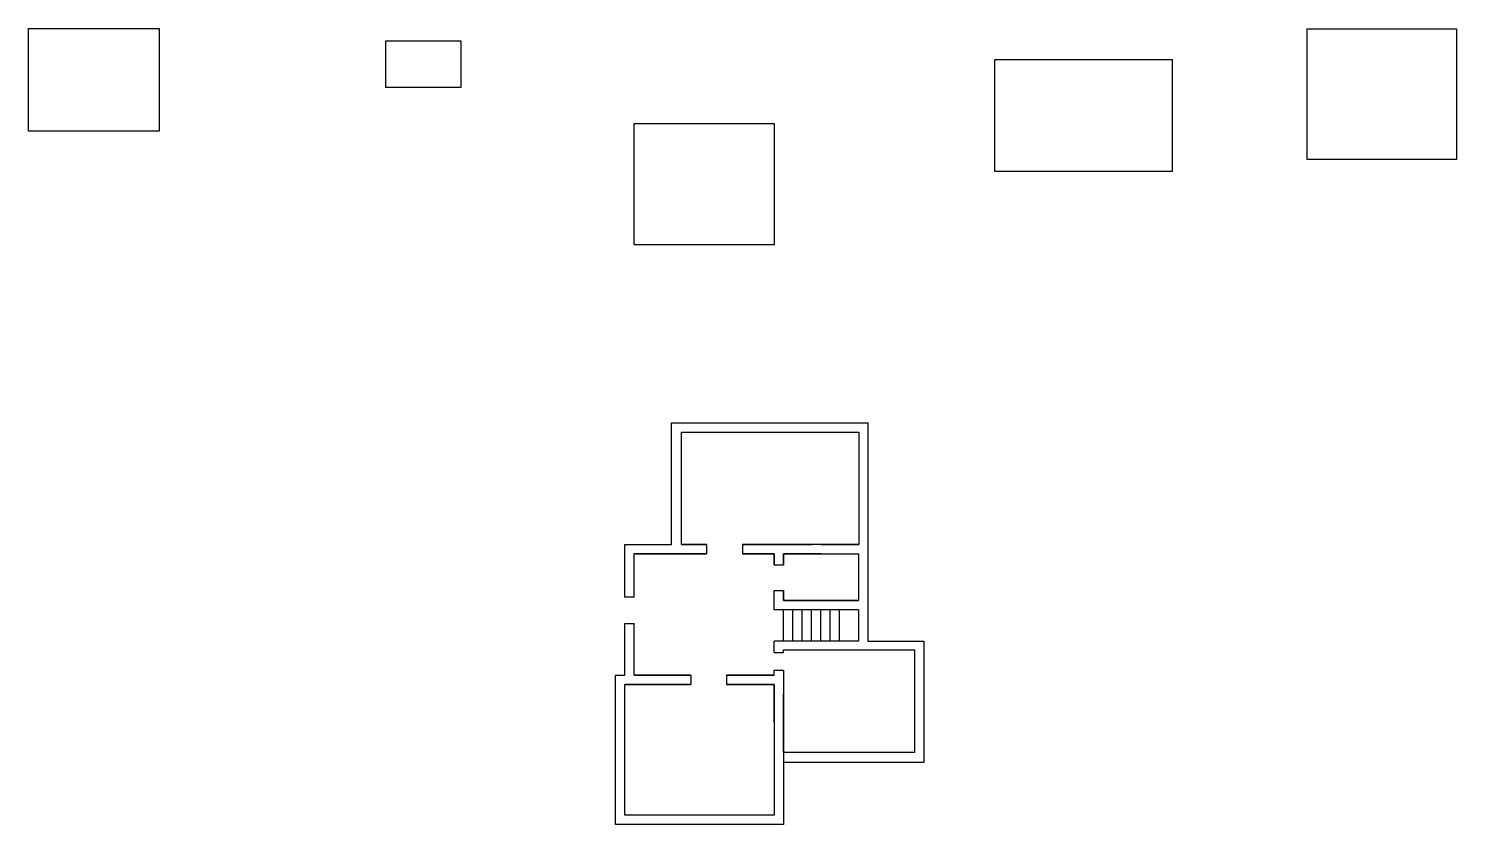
# Model space of a CAD drawing. Header units: feet. Extents: x 5338 to 11788, y 5964 to 13974.
# Drawn here: x 5338 to 7174, y 5964 to 6987 of the extents above; entities outside this region: 2.
import ezdxf

# ---------------------------------------------------------------- set-up
doc = ezdxf.new("R2010")
doc.units = ezdxf.units.FT

msp = doc.modelspace()

# ---------------------------------------------------------------- linework, layer by layer
for p, q in [((6209.6, 6324), (6209.6, 6312)), ((6256.2, 6324), (6256.2, 6312)), ((6296.9, 6297.6), (6308.9, 6297.6)), ((6308.9, 6312), (6347.8, 6312)), ((6296.9, 6264.9), (6308.9, 6264.9)), ((6116.9, 6256.1), (6104.9, 6256.1)), ((6308.9, 6240), (6296.9, 6240)), ((6308.2, 6240), (6308.2, 6199.6)), ((6320.2, 6240), (6320.2, 6199.6)), ((6332.2, 6240), (6332.2, 6199.6)), ((6344.2, 6240), (6344.2, 6199.6)), ((6356.2, 6240), (6356.2, 6199.6)), ((6368.2, 6240), (6368.2, 6199.6)), ((6380.2, 6240), (6380.2, 6199.6)), ((6405.2, 6240), (6405.2, 6199.6)), ((6416.9, 6252), (6416.9, 6240)), ((6416.9, 6240), (6416.9, 6199.1)), ((6104.9, 6222.1), (6116.9, 6222.1)), ((6308.9, 6199.6), (6296.9, 6199.6)), ((6296.9, 6185.2), (6296.9, 6199.6)), ((6296.9, 6185.2), (6308.9, 6185.2)), ((6405.2, 6199.6), (6308.9, 6199.6)), ((6189.8, 6156), (6189.8, 6144)), ((6235.5, 6156), (6235.5, 6144)), ((6296.9, 6162.1), (6308.9, 6162.2)), ((6296.9, 6156), (6296.9, 6162.1)), ((6308.9, 6162.2), (6308.9, 6156)), ((6308.9, 6156), (6308.9, 6156)), ((6308.9, 6108), (6308.9, 6096))]:
    msp.add_line(p, q)
for points in [[(10676.9, 13973.8), (10844.9, 13973.8), (10844.9, 13841.8), (10676.9, 13841.8)], [(11691.6, 13882.3), (11787.6, 13882.3), (11787.6, 13822.3), (11691.6, 13822.3)], [(5338.4, 6986.9), (5506.4, 6986.9), (5506.4, 6854.9), (5338.4, 6854.9)], [(6981.5, 6986.5), (7173.5, 6986.5), (7173.5, 6818.5), (6981.5, 6818.5)], [(5797.8, 6971.1), (5893.8, 6971.1), (5893.8, 6911.1), (5797.8, 6911.1)], [(6580.3, 6947.3), (6808.3, 6947.3), (6808.3, 6803.3), (6580.3, 6803.3)], [(6116.9, 6864.9), (6296.9, 6864.9), (6296.9, 6708.9), (6116.9, 6708.9)]]:
    msp.add_lwpolyline(points, close=True)
for points in [[(6164.9, 6324), (6164.9, 6480), (6416.9, 6480), (6416.9, 6324)], [(6209.6, 6324), (6177.6, 6324), (6177.6, 6468), (6405.6, 6468), (6405.6, 6324), (6256.2, 6324)], [(6104.9, 6324), (6164.9, 6324)], [(6104.9, 6256.1), (6104.9, 6324), (6104.9, 6324)], [(6177.6, 6324), (6209.6, 6324)], [(6256.2, 6324), (6308.9, 6324)], [(6296.9, 6324), (6344.9, 6324)], [(6356.9, 6324), (6405.6, 6324)], [(6416.9, 6324), (6416.9, 6252)], [(6116.9, 6256.1), (6116.9, 6312), (6209.6, 6312)], [(6209.6, 6312), (6116.9, 6312)], [(6296.9, 6312), (6256.2, 6312)], [(6256.2, 6312), (6296.9, 6312), (6296.9, 6297.6)], [(6296.9, 6297.6), (6296.9, 6312)], [(6308.9, 6312), (6308.9, 6297.6)], [(6308.9, 6297.6), (6308.9, 6312), (6404.9, 6312), (6404.9, 6252), (6308.9, 6252), (6308.9, 6264.9)], [(6356.9, 6312), (6308.9, 6312)], [(6296.9, 6240), (6296.9, 6264.9)], [(6308.9, 6264.9), (6308.9, 6252)], [(6308.9, 6252), (6404.9, 6252)], [(6405.2, 6240), (6308.9, 6240)], [(6104.9, 6156), (6104.9, 6222.1)], [(6189.8, 6156), (6116.9, 6156), (6116.9, 6222.1)], [(6416.9, 6199.6), (6488.9, 6199.6), (6488.9, 6043.6), (6308.9, 6043.6)], [(6308.9, 6185.2), (6308.9, 6188.3), (6476.9, 6188.3), (6476.9, 6056.3), (6308.9, 6056.3), (6308.9, 6132)], [(6308.9, 6096), (6308.9, 5964), (6092.9, 5964), (6092.9, 6156), (6104.9, 6156)], [(6116.9, 6156), (6189.8, 6156)], [(6296.9, 6156), (6235.5, 6156)], [(6235.5, 6156), (6296.9, 6156)], [(6308.9, 6156), (6308.9, 6156), (6308.9, 6108)], [(6308.9, 6156), (6308.9, 6144)], [(6235.5, 6144), (6296.9, 6144), (6296.9, 5976), (6104.9, 5976), (6104.9, 6144), (6189.8, 6144)], [(6189.8, 6144), (6104.9, 6144)], [(6296.9, 6144), (6235.5, 6144)], [(6296.9, 6096), (6296.9, 6096), (6296.9, 6144)]]:
    msp.add_lwpolyline(points)

doc.saveas('drawing.dxf')
